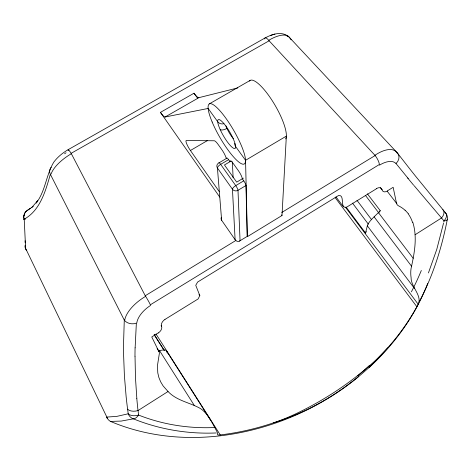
<?xml version="1.0" encoding="UTF-8"?>
<svg xmlns="http://www.w3.org/2000/svg" width="471" height="471" viewBox="0 0 471 471"><rect width="100%" height="100%" fill="white"/><g stroke="black" fill="none" stroke-linecap="round" stroke-linejoin="round"><path stroke-width="0.71" d="M135.024 356.241L135.477 377.866L136.826 398.342M135.13 347.839L136.36 323.183A9.043 6.7 2.4 0 1 124.279 320.103L50.35 174.276A8.602 7.077 13.9 0 1 51.186 167.34M281.994 215.518L286.35 136.119L245.556 160.299L247.352 236.672L281.994 215.518A8.796 1.99 58.5 0 0 281.617 214.923M124.279 320.103L123.502 345.202A727.036 284.084 58.1 0 0 123.555 353.756L124.409 375.793L126.14 396.7A450.5 170.738 62.3 0 0 127.6 409.181L128.218 413.797A8.59 8.066 85.4 0 0 133.352 418.831C159.545 429.452 188.041 434.185 216.266 432.955M345.414 207.158L418.16 304.219C422.487 295.735 410.83 286.874 411.083 277.549C410.647 274.558 410.618 271.496 411.065 268.505C414.38 253.369 417.577 237.372 412.779 222.2M286.886 35.92A8.119 7.43 -39.2 0 1 289.7 37.739L397.318 152.887L409.47 168.494A676.786 42.584 46 0 0 415.422 176.001L445.425 212.721A7.972 7.872 2 0 1 447.35 219.203C441.898 247.375 433.214 275.058 419.873 300.533M443.782 222.006L444.012 220.911A7.936 5.222 -38.4 0 0 445.425 212.721M443.547 223.101L436.752 249.442L428.433 272.945M346.108 207.105L365.531 233.015L367.333 225.821A20.453 5.169 -36.8 0 1 374.109 216.837L378.49 212.539M50.35 174.276C45.669 190.667 40.288 210.366 24.215 219.168L25.611 248.382L106.835 417.07A8.142 1.955 -27.4 0 0 107.606 418.171M416.87 306.78A241.217 221.229 -6.8 0 1 387.698 347.845L369.859 366.844L357.931 377.206A259.162 236.536 -8.2 0 1 315.711 405.443C253.739 438.778 176.49 449.358 110.52 421.427A8.178 7.589 -80.1 0 1 106.835 417.07L116.861 416.37L128.218 413.797A8.513 4.981 -9.7 0 0 138.574 415.063C162.701 424.618 188.883 428.698 214.776 427.521L217.261 432.29L217.79 434.786M427.668 283.524C415.422 315.405 394.845 343.724 369.859 366.844A8.013 1.908 47.6 0 1 368.893 367.115M419.414 301.399L419.584 301.075M418.077 304.39L416.859 306.721L335.193 197.637M376.694 188.6L346.232 207.423C339.408 207.917 345.337 194.9 338.655 195.453L197.626 282.047L195.753 285.32L199.828 295.629L198.073 298.973L164.968 319.426M31.728 207.57L37.586 200.781L36.19 203.066C45.605 190.967 46.076 174.782 53.841 162.059C57.668 156.967 62.643 152.91 68.112 149.69L264.849 38.08C271.873 34.277 281.47 30.833 288.493 36.573M367.398 193.834L380.268 210.708L379.473 211.532M379.314 211.697L378.99 212.032M358.366 376.612C333.48 397.241 304.619 413.114 273.763 422.781A205.062 190.879 -7.5 0 0 295.323 414.027C324.548 400.173 351.902 382.099 375.717 360.185A196.236 182.183 -2.7 0 0 387.739 347.881M33.294 206.351L27.43 210.343A7.677 7.041 51.4 0 0 24.151 215.123A7.789 5.122 -1.9 0 0 24.215 219.168A7.666 7.424 54.8 0 1 27.43 210.343L30.415 208.341M24.339 214.994L24.168 215.942M127.6 409.181A8.531 5.081 -9.1 0 0 138.044 410.553L168.047 391.513C176.855 400.915 190.031 402.487 200.658 408.669C207.287 413.238 210.984 420.697 214.776 427.521M415.081 234.752L441.492 217.996A7.96 5.328 -38.4 0 0 442.881 209.677M158.309 332.891L151.762 336.953L159.469 352.732L157.438 365.702L157.797 372.944L158.874 377.489L160.64 381.798L163.084 385.873L168.047 391.513M387.274 190.938L393.15 187.293L396.558 203.507L397.265 204.879L398.437 205.792A60.147 39.976 -58.8 0 1 405.048 210.266M239.58 241.005L247.187 236.407L245.974 185.521A3.992 0.854 59.1 0 0 243.748 180.835L242.294 178.803A6.659 1.425 59.3 0 0 238.567 170.944L233.492 163.855A6.635 1.419 59.4 0 0 230.042 161.659L228.612 159.657A3.956 0.842 59.4 0 0 226.575 158.368L219.256 162.683M264.543 38.922A8.225 2.426 60.9 0 1 269.118 40.789L375.151 155.53A8.608 2.808 58.3 0 1 379.396 164.479L150.361 304.784A9.073 0.759 58.9 0 0 145.245 295.741L235.877 240.469A3.574 3.338 -2.6 0 1 235.106 239.674L221.635 220.275A3.55 3.285 -4.4 0 1 221.264 217.478M281.746 212.498L375.151 155.53M245.974 185.521L237.99 190.302A3.998 3.656 -2.6 0 1 232.456 189.248L217.431 168.012A3.962 3.591 -4.1 0 1 218.65 163.043A3.968 0.807 59.4 0 1 220.652 164.355L235.747 185.615A3.998 0.824 59.1 0 1 237.99 190.302L240.057 240.763M243.413 178.132L236.695 182.142L224.461 164.956L231.155 161M243.748 180.835L235.747 185.615A3.998 1.395 -35.4 0 0 232.456 189.248L235.106 239.674M228.612 159.657L220.652 164.355A3.962 1.478 -35.4 0 0 217.431 168.012L221.635 220.275M226.245 158.268A8.519 1.796 59.6 0 0 221.635 149.378L218.091 144.42A8.502 1.784 59.6 0 0 214.305 140.77L186.304 140.529A7.636 1.437 59.7 0 0 186.716 143.849A7.636 1.437 59.7 0 0 190.419 150.496L207.275 140.664M209.318 103.885L250.101 80.429M198.886 97.662A11.386 2.467 60.4 0 1 193.999 93.217L160.446 112.369A11.475 2.084 60.2 0 0 165.103 116.996L198.886 97.662L237.767 87.93M68.336 150.632A8.596 0.789 59.6 0 1 71.15 153.322L269.118 40.789M274.923 34.059L270.272 35.531M210.643 420.232L166.728 351.26A21.766 5.717 -32.9 0 0 159.604 350.724L158.556 351.042M165.103 116.996L208.129 108.454L217.702 121.712A16.579 3.691 59.8 0 0 220.216 129.637A5.475 2.267 -24.2 0 0 226.963 128.406A11.039 2.514 59.8 0 0 233.404 138.657M445.301 212.674L444.918 212.533M405.113 210.172L408.298 213.628M414.15 185.704L444.012 220.911A8.013 2.591 10.9 0 0 447.35 219.203M408.204 178.503L396.034 163.537A8.555 7.059 -36.7 0 0 397.318 152.887M387.356 191.432L396.87 203.76M380.391 187.676L381.981 189.731M365.437 195.394L378.761 212.892M378.413 212.615L413.202 258.302M374.109 216.837L411.519 266.168M356.983 200.346L371.56 219.621M352.496 203.119L368.375 224.19M367.333 225.821L414.398 288.352M336 196.919L343.494 206.928M245.556 160.299L235.665 146.593A5.575 5.004 -1.9 0 1 234.805 143.343M193.999 93.217L197.455 98.021M190.419 150.496L219.292 191.662M160.446 112.369L219.721 197.055M291.143 39.829L289.7 37.739A26.971 11.363 -39.7 0 0 269.147 40.076M199.015 294.404L199.828 295.629M161.111 325.367L161.6 326.132M156.013 334.027L220.263 434.933A241.658 221.906 -8 0 0 273.751 422.746M154.129 334.375L164.355 350.453M154.288 334.922L164.014 350.218M159.604 350.724L194.335 405.502M157.114 348.434L159.068 351.513M71.15 153.322L145.245 295.741M166.728 351.26L167.27 353.12M138.044 410.553L138.574 415.063A8.661 4.604 -67.3 0 1 133.352 418.831L121.23 421.074L110.52 421.427A8.213 1.59 -66.3 0 0 111.397 421.333M25.21 242.859L25.098 240.763M232.338 161.8L233.139 177.873M223.931 123.696A5.517 4.898 -3.5 0 1 217.702 121.712A16.668 3.715 59.8 0 1 217.832 120.217A16.579 3.691 59.8 0 1 226.527 126.999A16.579 3.691 59.8 0 1 235.382 145.062M235.471 145.145A16.668 3.715 59.8 0 1 235.653 146.575A16.538 3.686 59.8 0 1 232.786 147.776A16.579 3.691 59.8 0 1 220.228 129.649M249.336 81.106A34.436 9.137 59.9 0 1 272.903 101.718A34.436 9.137 59.9 0 1 285.673 138.921M51.086 173.999A28.213 11.516 -32.6 0 1 71.298 153.758M375.14 155.136A29.043 13.694 -45.7 0 1 397.124 153.063M379.467 165.168A20.789 10.762 -43.2 0 1 396.005 163.567M136.767 323.035A21.96 11.893 -34.9 0 1 150.649 305.379M138.009 410.524A438.207 168.224 62.9 0 1 136.79 398.313M25.234 245.173A7.618 4.822 -4.2 0 0 25.611 248.382A7.618 3.009 -25.4 0 0 26.682 250.148M124.744 319.933A30.686 14.766 -32.6 0 1 145.533 296.389M369.894 365.472A8.025 1.36 47.1 0 1 370.071 366.273M369.388 365.525A257.578 252.232 78.4 0 1 357.748 375.846M134.977 356.194A708.678 281.387 58.6 0 1 135.083 347.798M413.638 185.215A660.619 35.166 45.7 0 1 407.698 178.02M25.493 219.056A149.401 27.453 -56.2 0 1 23.397 219.639M421.327 270.472A182.83 125.086 -64.8 0 1 411.395 291.849M64.621 153.787A19.635 7.813 -34.8 0 1 66.058 152.734M239.633 241.111A3.532 3.468 42 0 1 235.83 240.522M408.174 213.781A51.433 33.6 -62.6 0 1 412.531 222.4M387.292 191.114A5.882 3.544 -46.2 0 1 382.128 189.648M220.269 434.939A2.32 0.489 -6.6 0 1 217.932 434.933M378.831 212.68A6.235 1.601 -36.8 0 1 380.268 210.708M365.531 233.015A6.041 1.507 -36.5 0 1 366.338 231.655M376.682 188.477A5.87 3.456 -46.2 0 1 381.846 189.813M161.453 326.232A6.235 3.839 -36.4 0 1 158.356 332.968M161.724 326.05A6.188 3.739 -35.9 0 1 164.956 319.397M226.963 128.406A11.104 2.526 59.8 0 1 225.95 125.851M212.156 122.013A34.76 7.748 59.8 0 0 244.261 163.979A34.76 7.748 59.8 0 0 224.037 115.754A34.76 7.748 59.8 0 0 212.156 122.013"/></g></svg>
